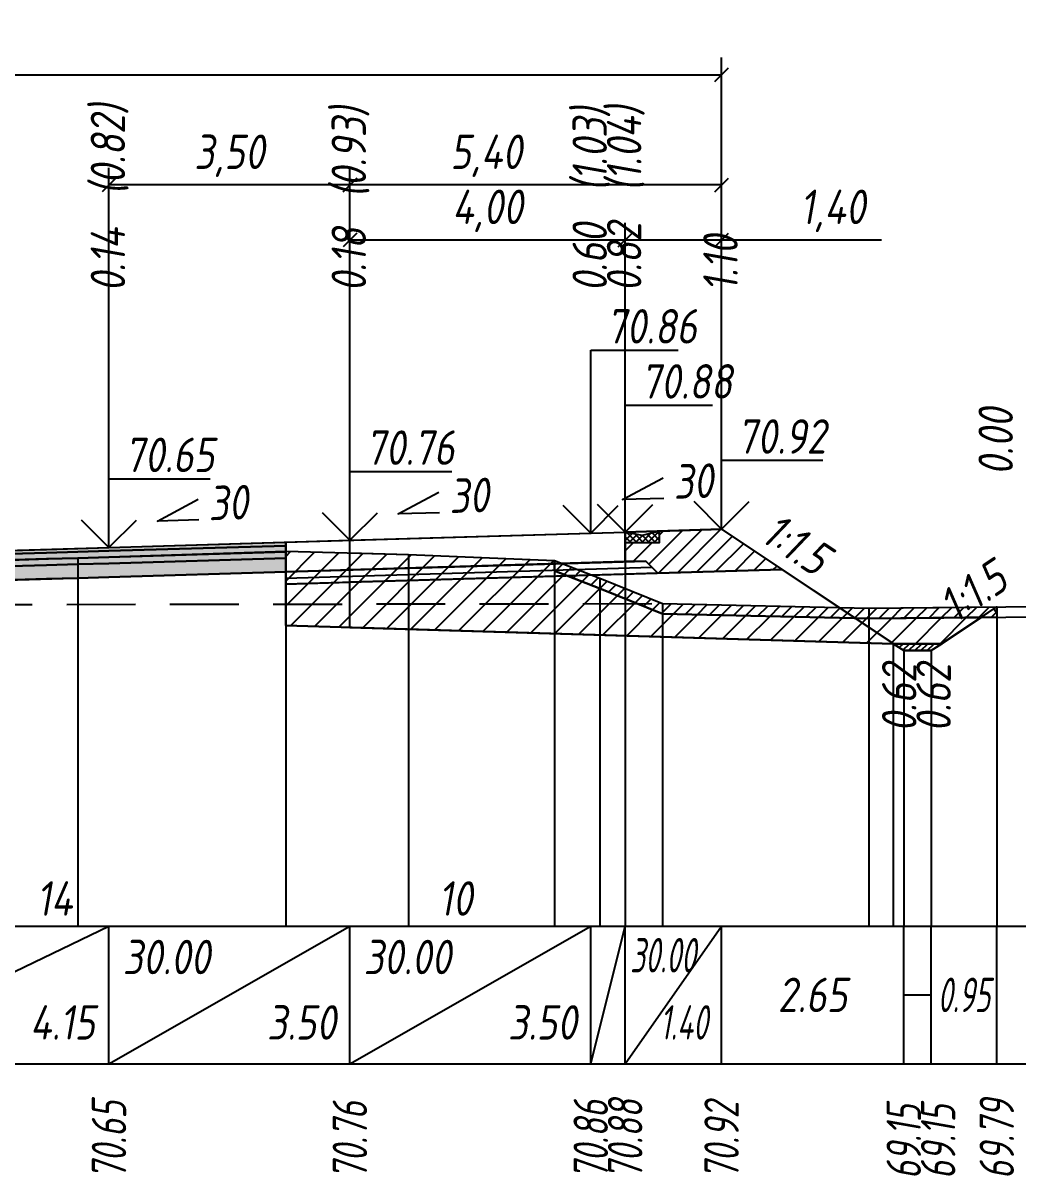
# Model space of a CAD drawing. Extents: x -717 to 1451, y -133302 to 233.
# Drawn here: x 170.5 to 242.8, y -36818.2 to -36734.4 of the extents above; entities that cross this region are included whole.
import ezdxf
from ezdxf.enums import TextEntityAlignment as Align

# ---------------------------------------------------------------- set-up
doc = ezdxf.new("R2010")
doc.units = 0
doc.linetypes.add('штриховая', pattern=[0.75, 0.5, -0.25])
for name, color, linetype in [('Интерполированный поперечник', 2, 'Continuous'), ('Код_514', 1, 'Continuous'), ('Контур_0', 7, 'Continuous'), ('Контур_2521', 7, 'Continuous'), ('Контур_2564', 7, 'Continuous'), ('Контур_2660', 7, 'Continuous'), ('Контур_2665', 7, 'Continuous'), ('Контур_400', 7, 'Continuous'), ('Контур_508', 7, 'Continuous'), ('Контур_512', 7, 'Continuous'), ('Контур_513', 7, 'Continuous'), ('Контур_818', 7, 'Continuous'), ('Красный поперечник', 1, 'Continuous'), ('Объём_2501', 7, 'Continuous'), ('Объём_2564', 7, 'Continuous'), ('Объём_2650', 7, 'Continuous'), ('Объём_2660', 7, 'Continuous'), ('Объём_2661', 7, 'Continuous'), ('Объём_2662', 7, 'Continuous'), ('Объём_2663', 7, 'Continuous'), ('Объём_2664', 7, 'Continuous'), ('Объём_2665', 7, 'Continuous'), ('Объём_2666', 7, 'Continuous'), ('Объём_2667', 7, 'Continuous'), ('Объём_2668', 7, 'Continuous'), ('Объём_2669', 7, 'Continuous'), ('Объём_2675', 7, 'Continuous'), ('Объём_2753', 7, 'Continuous'), ('Откосы', 7, 'Continuous'), ('Отметки покрытия', 7, 'Continuous'), ('Рабочие отметки', 7, 'Continuous'), ('Рабочие отметки доп.', 7, 'Continuous'), ('Слои выравнивания', 7, 'Continuous'), ('Таблица', 7, 'Continuous'), ('Уклоны проезжей части', 7, 'Continuous'), ('Черный поперечник', 3, 'Continuous')]:
    doc.layers.add(name, color=color, linetype=linetype)
for name, color, linetype, true_color in [('Контур_2540', 2, 'Continuous', 0xffff00), ('Контур_2560', 2, 'Continuous', 0xffff00), ('Контур_2561', 7, 'Continuous', 0xff8040), ('Контур_2562', 3, 'Continuous', 0x00ff00), ('Контур_2563', 7, 'Continuous', 0xff8000), ('Контур_2570', 7, 'Continuous', 0x80ff00), ('Контур_2725', 7, 'Continuous', 0x323232), ('Контур_2736', 4, 'Continuous', 0x00ffff), ('Контур_2737', 4, 'Continuous', 0x00ffff), ('Контур_2738', 4, 'Continuous', 0x00ffff), ('Контур_2739', 4, 'Continuous', 0x00ffff), ('Контур_2741', 4, 'Continuous', 0x00ffff), ('Контур_2742', 4, 'Continuous', 0x00ffff), ('Контур_2743', 4, 'Continuous', 0x00ffff), ('Контур_2744', 7, 'Continuous', 0xa4ffff), ('Контур_2745', 7, 'Continuous', 0xa4ffff), ('Контур_2747', 4, 'Continuous', 0x00ffff), ('Контур_2748', 4, 'Continuous', 0x00ffff), ('Контур_2749', 4, 'Continuous', 0x00ffff), ('Контур_2750', 4, 'Continuous', 0x00ffff), ('Контур_2751', 4, 'Continuous', 0x00ffff), ('Контур_2752', 4, 'Continuous', 0x00ffff), ('Контур_2760', 7, 'Continuous', 0x323232), ('Контур_2761', 7, 'Continuous', 0x323232), ('Контур_2762', 7, 'Continuous', 0x323232), ('Контур_2763', 7, 'Continuous', 0x323232), ('Контур_402', 7, 'Continuous', 0xff6464), ('Контур_703', 4, 'Continuous', 0x00ffff), ('Контур_705', 4, 'Continuous', 0x00ffff), ('Контур_707', 4, 'Continuous', 0x00ffff), ('Контур_720', 131, 'Continuous', 0xaaffff), ('Объём_2500', 7, 'Continuous', 0xc0c0c0), ('Объём_2520', 7, 'Continuous', 0x80ffff), ('Объём_2540', 2, 'Continuous', 0xffff00), ('Объём_2560', 2, 'Continuous', 0xffff00), ('Объём_2561', 7, 'Continuous', 0xff8040), ('Объём_2562', 3, 'Continuous', 0x00ff00), ('Объём_2563', 7, 'Continuous', 0xff8000), ('Объём_2570', 7, 'Continuous', 0x80ff00), ('Объём_2600', 7, 'Continuous', 0x808000), ('Объём_2620', 2, 'Continuous', 0xffff00), ('Объём_2746', 2, 'Continuous', 0xffff00)]:
    doc.layers.add(name, color=color, linetype=linetype, true_color=true_color)
doc.styles.get("Standard").update_dxf_attribs({"font": 'txt', "height": 2.5})
doc.styles.add('М', font='romand.shx', dxfattribs={"width": 0.8, "oblique": 10, "height": 2.5})
doc.dimstyles.new('ISO-25', dxfattribs={"dimtxt": 2.5, "dimasz": 2.5, "dimexe": 1.25, "dimexo": 0.625, "dimtad": 1, "dimtxsty": 'Standard', "dimcen": 2.5, "dimadec": 0, "dimazin": 0, "dimtfac": 1, "dimtmove": 0, "dimatfit": 3, "dimfxl": 1, "dimarcsym": 0})

# ---------------------------------------------------------------- blocks, each defined once
blk = doc.blocks.new('_Oblique')
at = {"color": 0, "linetype": 'ByBlock', "lineweight": -2}
blk.add_line((-0.5, -0.5), (0.5, 0.5), dxfattribs=at)
blk = doc.blocks.new('*D857')
at = {"color": 0, "lineweight": -2, "transparency": 16777216}
for p, q in [((214.234, -36770.825), (214.234, -36748.925)), ((221.234, -36770.615), (221.234, -36748.925)), ((214.234, -36750.175), (221.234, -36750.175)), ((221.234, -36750.175), (232.855, -36750.175))]:
    blk.add_line(p, q, dxfattribs=at)
at = {"layer": 'Defpoints', "color": 0, "transparency": 16777216}
for p in [(221.234, -36750.175), (214.234, -36771.45), (221.234, -36771.24)]:
    blk.add_point(p, dxfattribs=at)
at = {"color": 0, "lineweight": -2, "transparency": 16777216, "rotation": 180}
blk.add_blockref('_Oblique', (214.234, -36750.175), dxfattribs=at)
at = {"color": 0, "lineweight": -2, "transparency": 16777216}
blk.add_blockref('_Oblique', (221.234, -36750.175), dxfattribs=at)
at = {"color": 0, "transparency": 16777216, "insert": (229.315, -36748.062), "char_height": 2.5, "width": 8.75, "attachment_point": 5, "style": 'М'}
blk.add_mtext('1,40', dxfattribs=at)
blk = doc.blocks.new('*D859')
at = {"color": 0, "lineweight": -2, "transparency": 16777216}
for p, q in [((194.234, -36771.425), (194.234, -36748.925)), ((214.234, -36770.825), (214.234, -36748.925)), ((194.234, -36750.175), (214.234, -36750.175))]:
    blk.add_line(p, q, dxfattribs=at)
at = {"layer": 'Defpoints', "color": 0, "transparency": 16777216}
for p in [(214.234, -36750.175), (214.234, -36771.45), (194.234, -36772.05)]:
    blk.add_point(p, dxfattribs=at)
at = {"color": 0, "lineweight": -2, "transparency": 16777216, "rotation": 180}
blk.add_blockref('_Oblique', (194.234, -36750.175), dxfattribs=at)
at = {"color": 0, "lineweight": -2, "transparency": 16777216}
blk.add_blockref('_Oblique', (214.234, -36750.175), dxfattribs=at)
at = {"color": 0, "transparency": 16777216, "insert": (204.234, -36748.062), "char_height": 2.5, "width": 9.16667, "attachment_point": 5, "style": 'М'}
blk.add_mtext('4,00', dxfattribs=at)
blk = doc.blocks.new('*D861')
at = {"color": 0, "lineweight": -2, "transparency": 16777216}
for p, q in [((176.734, -36771.95), (176.734, -36744.925)), ((194.234, -36771.425), (194.234, -36744.925)), ((194.234, -36746.175), (176.734, -36746.175))]:
    blk.add_line(p, q, dxfattribs=at)
at = {"layer": 'Defpoints', "color": 0, "transparency": 16777216}
for p in [(176.734, -36746.175), (194.234, -36772.05), (176.734, -36772.575)]:
    blk.add_point(p, dxfattribs=at)
at = {"color": 0, "lineweight": -2, "transparency": 16777216, "rotation": 180}
blk.add_blockref('_Oblique', (176.734, -36746.175), dxfattribs=at)
at = {"color": 0, "lineweight": -2, "transparency": 16777216}
blk.add_blockref('_Oblique', (194.234, -36746.175), dxfattribs=at)
at = {"color": 0, "transparency": 16777216, "insert": (185.484, -36744.062), "char_height": 2.5, "width": 9.58333, "attachment_point": 5, "style": 'М'}
blk.add_mtext('3,50', dxfattribs=at)
blk = doc.blocks.new('*D862')
at = {"color": 0, "lineweight": -2, "transparency": 16777216}
for p, q in [((194.234, -36771.425), (194.234, -36744.925)), ((221.234, -36770.615), (221.234, -36744.925)), ((221.234, -36746.175), (194.234, -36746.175))]:
    blk.add_line(p, q, dxfattribs=at)
at = {"layer": 'Defpoints', "color": 0, "transparency": 16777216}
for p in [(194.234, -36746.175), (221.234, -36771.24), (194.234, -36772.05)]:
    blk.add_point(p, dxfattribs=at)
at = {"color": 0, "lineweight": -2, "transparency": 16777216, "rotation": 180}
blk.add_blockref('_Oblique', (194.234, -36746.175), dxfattribs=at)
at = {"color": 0, "lineweight": -2, "transparency": 16777216}
blk.add_blockref('_Oblique', (221.234, -36746.175), dxfattribs=at)
at = {"color": 0, "transparency": 16777216, "insert": (204.136, -36744.062), "char_height": 2.5, "width": 9.58333, "attachment_point": 5, "style": 'М'}
blk.add_mtext('5,40', dxfattribs=at)
blk = doc.blocks.new('*D864')
at = {"color": 0, "lineweight": -2, "transparency": 16777216}
for p, q in [((108.234, -36774.03), (108.234, -36736.925)), ((221.234, -36770.615), (221.234, -36736.925)), ((108.234, -36738.175), (221.234, -36738.175))]:
    blk.add_line(p, q, dxfattribs=at)
at = {"layer": 'Defpoints', "color": 0, "transparency": 16777216}
for p in [(221.234, -36738.175), (221.234, -36771.24), (108.234, -36774.655)]:
    blk.add_point(p, dxfattribs=at)
at = {"color": 0, "lineweight": -2, "transparency": 16777216, "rotation": 180}
blk.add_blockref('_Oblique', (108.234, -36738.175), dxfattribs=at)
at = {"color": 0, "lineweight": -2, "transparency": 16777216}
blk.add_blockref('_Oblique', (221.234, -36738.175), dxfattribs=at)
at = {"color": 0, "transparency": 16777216, "insert": (164.734, -36736.062), "char_height": 2.5, "width": 12.08333, "attachment_point": 5, "style": 'М'}
blk.add_mtext('22,60', dxfattribs=at)

msp = doc.modelspace()

# ---------------------------------------------------------------- hatches: boundary and pattern name
h = msp.add_hatch()
h.set_pattern_fill('ANSI37', color=256, scale=0.1)
h.set_pattern_definition([(45, (215.484, -36771.63754), (-0.22451, 0.22451), []), (135, (215.484, -36771.63754), (-0.22451, -0.22451), [])])
h.paths.add_polyline_path([(214.234, -36771.388), (214.234, -36772.14), (216.736, -36772.14), (216.734, -36771.313), (215.477, -36771.638)])
at = {"layer": 'Объём_2563'}
h = msp.add_hatch(dxfattribs=at)
h.set_pattern_fill('ANSI31', color=256, scale=0.3)
h.paths.add_polyline_path([(216.608, -36774.366), (215.734, -36773.493), (214.234, -36773.538), (214.234, -36772.14), (216.736, -36772.14), (216.734, -36771.313), (221.234, -36771.178), (225.612, -36774.096)])
at = {"layer": 'Объём_2570'}
h = msp.add_hatch(dxfattribs=at)
h.set_pattern_fill('ANSI31', color=256, scale=0.2)
h.paths.add_polyline_path([(241.226, -36777.578), (231.942, -36777.677), (216.95, -36777.336), (212.391, -36775.485), (209.09, -36774.195), (209.09, -36773.445), (212.391, -36774.735), (216.95, -36776.586), (231.942, -36776.927), (241.226, -36776.828)])
at = {"layer": 'Объём_2600'}
h = msp.add_hatch(dxfattribs=at)
h.set_pattern_fill('ANSI31', color=6, scale=0.4)
h.paths.add_polyline_path([(237.226, -36779.494), (233.709, -36779.494), (189.58, -36778.17), (189.58, -36772.774), (198.484, -36773.023), (209.09, -36773.445), (209.09, -36774.195), (212.391, -36775.485), (216.95, -36777.336), (231.942, -36777.677), (240.083, -36777.59)])
h = msp.add_hatch(dxfattribs=at)
h.set_pattern_fill('HONEY', color=5, scale=0.3)
h.paths.add_polyline_path([(240.083, -36777.59), (241.226, -36776.828), (241.226, -36777.578)])
at = {"layer": 'Объём_2620'}
h = msp.add_hatch(dxfattribs=at)
h.set_pattern_fill('ANSI31', color=2, scale=0.1)
h.paths.add_polyline_path([(233.709, -36779.494), (237.226, -36779.494), (236.468, -36780), (234.468, -36780)])
at = {"layer": 'Слои выравнивания'}
for color, points in [(2, [(155.984, -36773.113), (165.191, -36772.846), (172.196, -36772.644), (174.478, -36772.578), (176.734, -36772.513), (189.58, -36772.127), (189.58, -36772.377), (176.734, -36772.763), (174.478, -36772.828), (172.196, -36772.894), (165.191, -36773.096), (155.984, -36773.363)]), (3, [(155.984, -36773.363), (165.191, -36773.096), (172.196, -36772.894), (174.478, -36772.828), (176.734, -36772.763), (189.58, -36772.377), (189.58, -36772.827), (176.734, -36773.213), (174.478, -36773.278), (172.196, -36773.344), (165.191, -36773.546), (155.984, -36773.813)]), (4, [(155.984, -36773.813), (165.191, -36773.546), (172.196, -36773.344), (174.478, -36773.278), (176.734, -36773.213), (189.58, -36772.827), (189.58, -36773.277), (176.734, -36773.663), (174.478, -36773.728), (172.196, -36773.794), (165.191, -36773.996), (155.984, -36774.263)]), (5, [(155.984, -36774.263), (165.191, -36773.996), (172.196, -36773.794), (174.478, -36773.728), (176.734, -36773.663), (189.58, -36773.277), (189.58, -36774.277), (176.734, -36774.663), (174.478, -36774.728), (172.196, -36774.794), (165.191, -36774.996), (155.984, -36775.263)])]:
    msp.add_hatch(color=color, dxfattribs=at).paths.add_polyline_path(points)

# ---------------------------------------------------------------- linework, layer by layer
msp.add_lwpolyline([(214.234, -36771.388), (214.234, -36772.14), (216.736, -36772.14), (216.734, -36771.313), (215.477, -36771.638), (214.234, -36771.388)])
at = {"layer": 'Интерполированный поперечник', "linetype": 'штриховая', "ltscale": 10, "flags": 128}
msp.add_lwpolyline([(106.162, -36776.721), (216.95, -36776.586)], dxfattribs=at)
at = {"layer": 'Код_514'}
for p, q in [((155.984, -36810), (176.734, -36800)), ((176.734, -36810), (176.734, -36800)), ((176.734, -36810), (194.234, -36800)), ((194.234, -36810), (194.234, -36800)), ((194.234, -36810), (211.734, -36800)), ((211.734, -36810), (211.734, -36800)), ((211.734, -36810), (214.234, -36800)), ((214.234, -36810), (214.234, -36800)), ((214.234, -36810), (221.234, -36800)), ((221.234, -36810), (221.234, -36800)), ((234.468, -36810), (234.468, -36800)), ((236.468, -36810), (236.468, -36800)), ((241.226, -36810), (241.226, -36800)), ((234.468, -36805), (236.468, -36805))]:
    msp.add_line(p, q, dxfattribs=at)
at = {"layer": 'Контур_0', "flags": 128}
for points in [[(189.58, -36772.127), (214.234, -36771.388), (214.234, -36773.538), (189.58, -36774.277), (189.58, -36772.127), (189.58, -36772.127)], [(221.234, -36771.178), (229.784, -36776.877), (229.784, -36776.877), (229.784, -36776.877), (229.784, -36776.877), (229.784, -36776.877), (229.784, -36776.877), (229.784, -36776.877), (229.784, -36776.877), (229.784, -36776.877), (229.784, -36776.877), (229.784, -36776.877), (229.784, -36776.877), (229.784, -36776.877), (229.784, -36776.877), (234.468, -36780)], [(221.234, -36771.178), (229.784, -36776.877), (229.784, -36776.877), (229.784, -36776.877), (229.784, -36776.877), (229.784, -36776.877), (229.784, -36776.877), (229.784, -36776.877), (229.784, -36776.877), (229.784, -36776.877), (229.784, -36776.877), (229.784, -36776.877), (229.784, -36776.877), (229.784, -36776.877), (229.784, -36776.877), (234.468, -36780), (236.468, -36780), (241.226, -36776.828), (241.226, -36776.828), (241.226, -36776.828), (241.226, -36776.828), (241.226, -36776.828), (241.226, -36776.828), (241.226, -36776.828), (241.226, -36776.828), (241.226, -36776.828), (241.226, -36776.828), (241.226, -36776.828), (241.226, -36776.828), (241.226, -36776.828)], [(214.234, -36774.438), (189.58, -36775.177), (189.58, -36774.277), (215.734, -36773.493), (216.608, -36774.366), (214.234, -36774.438), (214.234, -36774.438)], [(214.234, -36773.538), (215.734, -36773.493), (216.608, -36774.366), (225.612, -36774.096)]]:
    msp.add_lwpolyline(points, dxfattribs=at)
at = {"layer": 'Контур_2521', "color": 250, "flags": 128}
msp.add_lwpolyline([(189.58, -36774.727), (216.171, -36773.929)], dxfattribs=at)
at = {"layer": 'Контур_2540', "flags": 128}
msp.add_lwpolyline([(194.234, -36775.038), (225.612, -36774.096), (233.709, -36779.494), (189.58, -36778.17), (189.58, -36775.177), (194.234, -36775.038), (194.234, -36775.038)], dxfattribs=at)
at = {"layer": 'Контур_2560', "flags": 128}
msp.add_lwpolyline([(214.234, -36771.388), (221.234, -36771.178), (221.234, -36771.178), (221.234, -36771.178)], dxfattribs=at)
at = {"layer": 'Контур_2561', "flags": 128}
msp.add_lwpolyline([(214.234, -36771.388), (214.234, -36771.388), (221.234, -36771.178), (221.234, -36771.178), (214.234, -36771.388)], dxfattribs=at)
at = {"layer": 'Контур_2562', "flags": 128}
msp.add_lwpolyline([(221.234, -36771.178), (221.234, -36771.178), (221.234, -36771.178), (221.234, -36771.178), (221.234, -36771.178)], dxfattribs=at)
at = {"layer": 'Контур_2563', "flags": 128}
msp.add_lwpolyline([(216.608, -36774.366), (215.734, -36773.493), (214.234, -36773.538), (214.234, -36771.388), (221.234, -36771.178), (225.612, -36774.096), (216.608, -36774.366), (216.608, -36774.366)], dxfattribs=at)
at = {"layer": 'Контур_2564', "flags": 128}
msp.add_lwpolyline([(214.234, -36771.388), (221.234, -36771.178)], dxfattribs=at)
at = {"layer": 'Контур_2570', "flags": 128}
msp.add_lwpolyline([(80, -36778.032), (86.458, -36777.942), (89.509, -36777.868), (106.162, -36777.471), (106.162, -36777.471), (107.538, -36777.449), (116.12, -36776.735), (116.12, -36775.985), (124.573, -36775.484), (140.291, -36774.668), (149.838, -36774.249), (155.984, -36773.982), (165.191, -36773.582), (174.478, -36773.266), (189.58, -36772.774), (198.484, -36773.023), (209.09, -36773.445), (209.09, -36774.195), (212.391, -36775.485), (216.95, -36777.336), (216.95, -36777.336), (231.942, -36777.677), (244.368, -36777.544), (266.226, -36777.527)], dxfattribs=at)
at = {"layer": 'Контур_2660', "flags": 128}
msp.add_lwpolyline([(189.58, -36778.17), (233.709, -36779.494)], dxfattribs=at)
at = {"layer": 'Контур_2665', "flags": 128}
msp.add_lwpolyline([(221.234, -36771.178), (221.234, -36771.178)], dxfattribs=at)
at = {"layer": 'Контур_2725', "flags": 128}
msp.add_lwpolyline([(140.291, -36775.716), (149.838, -36775.44), (155.984, -36775.263), (165.191, -36774.996), (172.196, -36774.794), (174.478, -36774.728), (176.734, -36774.663), (189.58, -36774.277)], dxfattribs=at)
at = {"layer": 'Контур_2736', "flags": 128}
for points in [[(221.234, -36771.178), (229.784, -36776.877)], [(229.784, -36776.877), (234.468, -36780)]]:
    msp.add_lwpolyline(points, dxfattribs=at)
at = {"layer": 'Контур_2737', "flags": 128}
msp.add_lwpolyline([(229.784, -36776.877), (229.784, -36776.877)], dxfattribs=at)
at = {"layer": 'Контур_2738', "flags": 128}
msp.add_lwpolyline([(229.784, -36776.877), (229.784, -36776.877)], dxfattribs=at)
at = {"layer": 'Контур_2739', "flags": 128}
msp.add_lwpolyline([(229.784, -36776.877), (229.784, -36776.877)], dxfattribs=at)
at = {"layer": 'Контур_2741', "flags": 128}
msp.add_lwpolyline([(241.226, -36776.828), (241.226, -36776.828)], dxfattribs=at)
at = {"layer": 'Контур_2742', "flags": 128}
msp.add_lwpolyline([(241.226, -36776.828), (241.226, -36776.828)], dxfattribs=at)
at = {"layer": 'Контур_2743', "flags": 128}
msp.add_lwpolyline([(241.226, -36776.828), (241.226, -36776.828)], dxfattribs=at)
at = {"layer": 'Контур_2744', "flags": 128}
msp.add_lwpolyline([(241.226, -36776.828), (241.226, -36776.828)], dxfattribs=at)
msp.add_lwpolyline([(241.226, -36776.828), (241.226, -36776.828)], dxfattribs=at)
msp.add_lwpolyline([(241.226, -36776.828), (241.226, -36776.828)], dxfattribs=at)
msp.add_lwpolyline([(241.226, -36776.828), (241.226, -36776.828)], dxfattribs=at)
msp.add_lwpolyline([(241.226, -36776.828), (241.226, -36776.828)], dxfattribs=at)
msp.add_lwpolyline([(241.226, -36776.828), (241.226, -36776.828)], dxfattribs=at)
at = {"layer": 'Контур_2745', "flags": 128}
msp.add_lwpolyline([(229.784, -36776.877), (229.784, -36776.877)], dxfattribs=at)
msp.add_lwpolyline([(229.784, -36776.877), (229.784, -36776.877)], dxfattribs=at)
msp.add_lwpolyline([(229.784, -36776.877), (229.784, -36776.877)], dxfattribs=at)
msp.add_lwpolyline([(229.784, -36776.877), (229.784, -36776.877)], dxfattribs=at)
msp.add_lwpolyline([(229.784, -36776.877), (229.784, -36776.877)], dxfattribs=at)
msp.add_lwpolyline([(229.784, -36776.877), (229.784, -36776.877)], dxfattribs=at)
at = {"layer": 'Контур_2747', "flags": 128}
msp.add_lwpolyline([(229.784, -36776.877), (229.784, -36776.877)], dxfattribs=at)
at = {"layer": 'Контур_2748', "flags": 128}
msp.add_lwpolyline([(229.784, -36776.877), (229.784, -36776.877)], dxfattribs=at)
at = {"layer": 'Контур_2749', "flags": 128}
msp.add_lwpolyline([(229.784, -36776.877), (229.784, -36776.877)], dxfattribs=at)
at = {"layer": 'Контур_2750', "flags": 128}
msp.add_lwpolyline([(241.226, -36776.828), (241.226, -36776.828)], dxfattribs=at)
at = {"layer": 'Контур_2751', "flags": 128}
msp.add_lwpolyline([(241.226, -36776.828), (241.226, -36776.828)], dxfattribs=at)
at = {"layer": 'Контур_2752', "flags": 128}
msp.add_lwpolyline([(241.226, -36776.828), (241.226, -36776.828)], dxfattribs=at)
at = {"layer": 'Контур_2760', "flags": 128}
msp.add_lwpolyline([(140.291, -36773.566), (149.838, -36773.29), (155.984, -36773.113), (165.191, -36772.846), (172.196, -36772.644), (174.478, -36772.578), (176.734, -36772.513), (189.58, -36772.127)], dxfattribs=at)
at = {"layer": 'Контур_2761', "flags": 128}
msp.add_lwpolyline([(140.291, -36773.816), (149.838, -36773.54), (155.984, -36773.363), (165.191, -36773.096), (172.196, -36772.894), (174.478, -36772.828), (176.734, -36772.763), (189.58, -36772.377)], dxfattribs=at)
at = {"layer": 'Контур_2762', "flags": 128}
msp.add_lwpolyline([(140.291, -36774.266), (149.838, -36773.99), (155.984, -36773.813), (165.191, -36773.546), (172.196, -36773.344), (174.478, -36773.278), (176.734, -36773.213), (189.58, -36772.827)], dxfattribs=at)
at = {"layer": 'Контур_2763', "flags": 128}
msp.add_lwpolyline([(140.291, -36774.716), (149.838, -36774.44), (155.984, -36774.263), (165.191, -36773.996), (172.196, -36773.794), (174.478, -36773.728), (176.734, -36773.663), (189.58, -36773.277)], dxfattribs=at)
at = {"layer": 'Контур_400', "flags": 128}
msp.add_lwpolyline([(155.984, -36773.113), (176.734, -36772.513), (194.234, -36771.988), (194.234, -36771.988), (194.234, -36771.988), (194.234, -36771.988), (211.734, -36771.463), (211.734, -36771.463), (214.234, -36771.388)], dxfattribs=at)
at = {"layer": 'Контур_402', "flags": 128}
msp.add_lwpolyline([(105, -36778.692), (140.291, -36777.633), (140.291, -36775.716), (155.984, -36775.263), (176.734, -36774.663), (189.58, -36774.277), (189.58, -36778.17), (233.709, -36779.494)], dxfattribs=at)
at = {"layer": 'Контур_508', "flags": 128}
msp.add_lwpolyline([(105, -36778.692), (140.291, -36777.633), (140.291, -36775.716), (155.984, -36775.263), (176.734, -36774.663), (189.58, -36774.277), (189.58, -36778.17), (233.709, -36779.494), (234.468, -36780), (236.468, -36780), (241.226, -36776.828)], dxfattribs=at)
at = {"layer": 'Контур_512', "flags": 128}
msp.add_lwpolyline([(189.58, -36778.17), (233.709, -36779.494), (234.468, -36780), (236.468, -36780), (241.226, -36776.828)], dxfattribs=at)
at = {"layer": 'Контур_513', "flags": 128}
msp.add_lwpolyline([(105, -36778.692), (140.291, -36777.633), (140.291, -36775.716), (155.984, -36775.263), (176.734, -36774.663), (189.58, -36774.277), (189.58, -36778.17), (233.709, -36779.494), (234.468, -36780), (236.468, -36780), (241.226, -36776.828)], dxfattribs=at)
at = {"layer": 'Контур_703', "flags": 128}
msp.add_lwpolyline([(221.234, -36771.178), (229.784, -36776.877)], dxfattribs=at)
at = {"layer": 'Контур_705', "flags": 128}
msp.add_lwpolyline([(229.784, -36776.877), (229.784, -36776.877)], dxfattribs=at)
at = {"layer": 'Контур_707', "flags": 128}
msp.add_lwpolyline([(236.468, -36780), (241.226, -36776.828)], dxfattribs=at)
at = {"layer": 'Контур_720', "flags": 128}
msp.add_lwpolyline([(234.468, -36780), (236.468, -36780)], dxfattribs=at)
at = {"layer": 'Контур_818', "flags": 128}
msp.add_lwpolyline([(105, -36777.499), (106.162, -36777.471), (106.162, -36777.471), (107.538, -36777.449), (116.12, -36776.735), (116.12, -36775.985), (124.573, -36775.484), (140.291, -36774.668), (149.838, -36774.249), (155.984, -36773.982), (165.191, -36773.582), (174.478, -36773.266), (189.58, -36772.774), (198.484, -36773.023), (209.09, -36773.445), (209.09, -36774.195), (212.391, -36775.485), (216.95, -36777.336), (216.95, -36777.336), (231.942, -36777.677), (241.226, -36777.578)], dxfattribs=at)
at = {"layer": 'Красный поперечник'}
for p, q in [((194.234, -36771.988), (211.734, -36771.463)), ((211.734, -36771.463), (214.234, -36771.388)), ((214.234, -36771.388), (221.234, -36771.178)), ((221.234, -36771.178), (234.468, -36780)), ((176.734, -36772.513), (194.234, -36771.988)), ((155.984, -36773.113), (176.734, -36772.513)), ((236.468, -36780), (241.226, -36776.828)), ((241.226, -36776.828), (241.226, -36800)), ((189.58, -36778.17), (189.58, -36800)), ((233.709, -36779.494), (233.709, -36800)), ((234.468, -36780), (234.468, -36800)), ((234.468, -36780), (236.468, -36780)), ((236.468, -36780), (236.468, -36800))]:
    msp.add_line(p, q, dxfattribs=at)
at = {"layer": 'Объём_2500', "flags": 128}
for points in [[(189.58, -36772.127), (214.234, -36771.388), (214.234, -36773.538), (189.58, -36774.277), (189.58, -36772.127), (189.58, -36772.127)], [(194.234, -36771.988), (214.234, -36771.388), (214.234, -36773.538), (194.234, -36774.138), (194.234, -36771.988)]]:
    msp.add_lwpolyline(points, dxfattribs=at)
at = {"layer": 'Объём_2501', "flags": 128}
for points in [[(155.984, -36773.113), (176.734, -36772.513), (194.234, -36771.988), (194.234, -36771.988), (194.234, -36771.988), (194.234, -36771.988), (211.734, -36771.463), (211.734, -36771.463), (214.234, -36771.388)], [(194.234, -36771.988), (211.734, -36771.463), (211.734, -36771.463), (214.234, -36771.388)]]:
    msp.add_lwpolyline(points, dxfattribs=at)
at = {"layer": 'Объём_2520', "color": 250, "flags": 128}
for points in [[(214.234, -36774.438), (189.58, -36775.177), (189.58, -36774.277), (215.734, -36773.493), (216.608, -36774.366), (214.234, -36774.438), (214.234, -36774.438)], [(194.234, -36774.138), (215.734, -36773.493), (216.608, -36774.366), (214.234, -36774.438), (214.234, -36774.438), (214.234, -36774.438), (194.234, -36775.038), (194.234, -36774.138)]]:
    msp.add_lwpolyline(points, dxfattribs=at)
at = {"layer": 'Объём_2540', "flags": 128}
for points in [[(194.234, -36775.038), (225.612, -36774.096), (233.709, -36779.494), (189.58, -36778.17), (189.58, -36775.177), (194.234, -36775.038), (194.234, -36775.038)], [(194.234, -36775.038), (225.612, -36774.096), (233.709, -36779.494), (194.234, -36778.31), (194.234, -36775.038)]]:
    msp.add_lwpolyline(points, dxfattribs=at)
at = {"layer": 'Объём_2560', "flags": 128}
msp.add_lwpolyline([(214.234, -36771.388), (221.234, -36771.178), (221.234, -36771.178), (221.234, -36771.178)], dxfattribs=at)
msp.add_lwpolyline([(214.234, -36771.388), (221.234, -36771.178), (221.234, -36771.178), (221.234, -36771.178)], dxfattribs=at)
at = {"layer": 'Объём_2561', "flags": 128}
msp.add_lwpolyline([(214.234, -36771.388), (214.234, -36771.388), (221.234, -36771.178), (221.234, -36771.178), (214.234, -36771.388)], dxfattribs=at)
msp.add_lwpolyline([(214.234, -36771.388), (214.234, -36771.388), (221.234, -36771.178), (221.234, -36771.178), (214.234, -36771.388)], dxfattribs=at)
at = {"layer": 'Объём_2562', "flags": 128}
msp.add_lwpolyline([(221.234, -36771.178), (221.234, -36771.178), (221.234, -36771.178), (221.234, -36771.178), (221.234, -36771.178)], dxfattribs=at)
msp.add_lwpolyline([(221.234, -36771.178), (221.234, -36771.178), (221.234, -36771.178), (221.234, -36771.178), (221.234, -36771.178)], dxfattribs=at)
at = {"layer": 'Объём_2563', "color": 250, "flags": 128}
for points in [[(216.608, -36774.366), (215.734, -36773.493), (214.234, -36773.538), (214.234, -36771.388), (221.234, -36771.178), (225.612, -36774.096), (216.608, -36774.366), (216.608, -36774.366)], [(216.608, -36774.366), (215.734, -36773.493), (214.234, -36773.538), (214.234, -36772.14), (216.736, -36772.14), (216.734, -36771.313), (221.234, -36771.178), (225.612, -36774.096), (216.608, -36774.366), (216.608, -36774.366)]]:
    msp.add_lwpolyline(points, dxfattribs=at)
at = {"layer": 'Объём_2564', "flags": 128}
msp.add_lwpolyline([(214.234, -36771.388), (221.234, -36771.178)], dxfattribs=at)
msp.add_lwpolyline([(214.234, -36771.388), (221.234, -36771.178)], dxfattribs=at)
at = {"layer": 'Объём_2570', "flags": 128}
msp.add_lwpolyline([(241.226, -36777.578), (231.942, -36777.677), (216.95, -36777.336), (212.391, -36775.485), (209.09, -36774.195), (209.09, -36773.445), (212.391, -36774.735), (216.95, -36776.586), (231.942, -36776.927), (241.226, -36776.828), (241.226, -36777.578), (241.226, -36777.578)], dxfattribs=at)
msp.add_lwpolyline([(241.226, -36777.578), (231.942, -36777.677), (216.95, -36777.336), (212.391, -36775.485), (209.09, -36774.195), (209.09, -36773.445), (212.391, -36774.735), (216.95, -36776.586), (231.942, -36776.927), (241.226, -36776.828), (241.226, -36777.578), (241.226, -36777.578)], dxfattribs=at)
at = {"layer": 'Объём_2600', "color": 5, "flags": 128}
msp.add_lwpolyline([(240.083, -36777.59), (241.226, -36776.828), (241.226, -36777.578), (240.083, -36777.59), (240.083, -36777.59)], dxfattribs=at)
msp.add_lwpolyline([(240.083, -36777.59), (241.226, -36776.828), (241.226, -36777.578), (240.083, -36777.59), (240.083, -36777.59)], dxfattribs=at)
at = {"layer": 'Объём_2620', "flags": 128}
msp.add_lwpolyline([(233.709, -36779.494), (237.226, -36779.494), (236.468, -36780), (234.468, -36780), (233.709, -36779.494), (233.709, -36779.494)], dxfattribs=at)
msp.add_lwpolyline([(233.709, -36779.494), (237.226, -36779.494), (236.468, -36780), (234.468, -36780), (233.709, -36779.494), (233.709, -36779.494)], dxfattribs=at)
at = {"layer": 'Объём_2650', "color": 6, "flags": 128}
msp.add_lwpolyline([(237.226, -36779.494), (233.709, -36779.494), (189.58, -36778.17), (189.58, -36772.774), (198.484, -36773.023), (209.09, -36773.445), (209.09, -36774.195), (212.391, -36775.485), (216.95, -36777.336), (231.942, -36777.677), (240.083, -36777.59), (237.226, -36779.494), (237.226, -36779.494)], dxfattribs=at)
at = {"layer": 'Объём_2660', "flags": 128}
for points in [[(189.58, -36778.17), (233.709, -36779.494)], [(194.234, -36778.31), (233.709, -36779.494)]]:
    msp.add_lwpolyline(points, dxfattribs=at)
at = {"layer": 'Объём_2661', "flags": 128}
msp.add_lwpolyline([(221.234, -36771.178), (229.784, -36776.877), (233.709, -36779.494)], dxfattribs=at)
msp.add_lwpolyline([(221.234, -36771.178), (229.784, -36776.877), (233.709, -36779.494)], dxfattribs=at)
at = {"layer": 'Объём_2662', "flags": 128}
msp.add_lwpolyline([(237.226, -36779.494), (241.226, -36776.828)], dxfattribs=at)
msp.add_lwpolyline([(237.226, -36779.494), (241.226, -36776.828)], dxfattribs=at)
at = {"layer": 'Объём_2663', "flags": 128}
for points in [[(233.709, -36779.494), (234.468, -36780)], [(233.709, -36779.494), (234.468, -36780)], [(236.468, -36780), (237.226, -36779.494)], [(236.468, -36780), (237.226, -36779.494)]]:
    msp.add_lwpolyline(points, dxfattribs=at)
at = {"layer": 'Объём_2664', "flags": 128}
msp.add_lwpolyline([(234.468, -36780), (236.468, -36780)], dxfattribs=at)
msp.add_lwpolyline([(234.468, -36780), (236.468, -36780)], dxfattribs=at)
at = {"layer": 'Объём_2665', "flags": 128}
msp.add_lwpolyline([(221.234, -36771.178), (221.234, -36771.178)], dxfattribs=at)
msp.add_lwpolyline([(221.234, -36771.178), (221.234, -36771.178)], dxfattribs=at)
at = {"layer": 'Объём_2666', "flags": 128}
for points in [[(221.234, -36771.178), (229.784, -36776.877)], [(221.234, -36771.178), (229.784, -36776.877)], [(229.784, -36776.877), (233.709, -36779.494)], [(229.784, -36776.877), (233.709, -36779.494)]]:
    msp.add_lwpolyline(points, dxfattribs=at)
at = {"layer": 'Объём_2667', "flags": 128}
for points in [[(229.784, -36776.877), (229.784, -36776.877)], [(229.784, -36776.877), (229.784, -36776.877)], [(241.226, -36776.828), (241.226, -36776.828)], [(241.226, -36776.828), (241.226, -36776.828)]]:
    msp.add_lwpolyline(points, dxfattribs=at)
at = {"layer": 'Объём_2668', "flags": 128}
for points in [[(229.784, -36776.877), (229.784, -36776.877)], [(229.784, -36776.877), (229.784, -36776.877)], [(241.226, -36776.828), (241.226, -36776.828)], [(241.226, -36776.828), (241.226, -36776.828)]]:
    msp.add_lwpolyline(points, dxfattribs=at)
at = {"layer": 'Объём_2669', "flags": 128}
for points in [[(229.784, -36776.877), (229.784, -36776.877)], [(229.784, -36776.877), (229.784, -36776.877)], [(241.226, -36776.828), (241.226, -36776.828)], [(241.226, -36776.828), (241.226, -36776.828)]]:
    msp.add_lwpolyline(points, dxfattribs=at)
at = {"layer": 'Объём_2675', "flags": 128}
for points in [[(229.784, -36776.877), (229.784, -36776.877)], [(229.784, -36776.877), (229.784, -36776.877)], [(229.784, -36776.877), (229.784, -36776.877)], [(229.784, -36776.877), (229.784, -36776.877)], [(229.784, -36776.877), (229.784, -36776.877)], [(229.784, -36776.877), (229.784, -36776.877)], [(229.784, -36776.877), (229.784, -36776.877)], [(229.784, -36776.877), (229.784, -36776.877)], [(229.784, -36776.877), (229.784, -36776.877)], [(229.784, -36776.877), (229.784, -36776.877)], [(229.784, -36776.877), (229.784, -36776.877)], [(229.784, -36776.877), (229.784, -36776.877)], [(241.226, -36776.828), (241.226, -36776.828)], [(241.226, -36776.828), (241.226, -36776.828)], [(241.226, -36776.828), (241.226, -36776.828)], [(241.226, -36776.828), (241.226, -36776.828)], [(241.226, -36776.828), (241.226, -36776.828)], [(241.226, -36776.828), (241.226, -36776.828)], [(241.226, -36776.828), (241.226, -36776.828)], [(241.226, -36776.828), (241.226, -36776.828)], [(241.226, -36776.828), (241.226, -36776.828)], [(241.226, -36776.828), (241.226, -36776.828)], [(241.226, -36776.828), (241.226, -36776.828)], [(241.226, -36776.828), (241.226, -36776.828)]]:
    msp.add_lwpolyline(points, dxfattribs=at)
at = {"layer": 'Объём_2746', "flags": 128}
for points in [[(233.709, -36779.494), (189.58, -36778.17), (189.58, -36772.774), (198.484, -36773.023), (209.09, -36773.445), (209.09, -36774.195), (212.391, -36775.485), (216.95, -36777.336), (230.949, -36777.654), (233.709, -36779.494), (233.709, -36779.494)], [(194.234, -36772.904), (198.484, -36773.023), (209.09, -36773.445), (209.09, -36774.195), (212.391, -36775.485), (216.95, -36777.336), (230.949, -36777.654), (233.709, -36779.494), (233.709, -36779.494), (233.709, -36779.494), (194.234, -36778.31), (194.234, -36772.904)]]:
    msp.add_lwpolyline(points, dxfattribs=at)
at = {"layer": 'Объём_2753', "flags": 128}
msp.add_lwpolyline([(189.58, -36772.127), (189.58, -36772.127)], dxfattribs=at)
at = {"layer": 'Откосы', "color": 1, "flags": 128}
for points in [[(217.037, -36768.943), (214.038, -36769.033), (216.992, -36767.444)], [(183.249, -36770.507), (180.25, -36770.597), (183.204, -36769.008)], [(200.749, -36769.982), (197.75, -36770.072), (200.704, -36768.483)]]:
    msp.add_lwpolyline(points, dxfattribs=at)
at = {"layer": 'Отметки покрытия', "color": 1}
for p, q in [((211.734, -36771.463), (211.734, -36758.178)), ((211.734, -36758.178), (218.084, -36758.178)), ((214.234, -36771.388), (214.234, -36762.178)), ((214.234, -36762.178), (220.584, -36762.178)), ((221.234, -36771.178), (221.234, -36766.178)), ((221.234, -36766.178), (228.584, -36766.178)), ((194.234, -36771.988), (194.234, -36766.988)), ((194.234, -36766.988), (201.634, -36766.988)), ((176.734, -36772.513), (176.734, -36767.513)), ((176.734, -36767.513), (184.084, -36767.513)), ((211.734, -36771.463), (209.734, -36769.463)), ((211.734, -36771.463), (213.734, -36769.463)), ((214.234, -36771.388), (212.234, -36769.388)), ((214.234, -36771.388), (216.234, -36769.388)), ((221.234, -36771.178), (219.234, -36769.178)), ((221.234, -36771.178), (223.234, -36769.178)), ((176.734, -36772.513), (174.734, -36770.513)), ((176.734, -36772.513), (178.734, -36770.513)), ((194.234, -36771.988), (192.234, -36769.988)), ((194.234, -36771.988), (196.234, -36769.988))]:
    msp.add_line(p, q, dxfattribs=at)
at = {"layer": 'Слои выравнивания'}
for p, q in [((214.234, -36771.388), (214.234, -36800)), ((189.58, -36772.127), (189.58, -36800))]:
    msp.add_line(p, q, dxfattribs=at)
at = {"layer": 'Слои выравнивания', "color": 2, "flags": 128}
msp.add_lwpolyline([(155.984, -36773.113), (165.191, -36772.846), (172.196, -36772.644), (174.478, -36772.578), (176.734, -36772.513), (189.58, -36772.127), (189.58, -36772.377), (176.734, -36772.763), (174.478, -36772.828), (172.196, -36772.894), (165.191, -36773.096), (155.984, -36773.363)], close=True, dxfattribs=at)
at = {"layer": 'Слои выравнивания', "color": 3, "flags": 128}
msp.add_lwpolyline([(155.984, -36773.363), (165.191, -36773.096), (172.196, -36772.894), (174.478, -36772.828), (176.734, -36772.763), (189.58, -36772.377), (189.58, -36772.827), (176.734, -36773.213), (174.478, -36773.278), (172.196, -36773.344), (165.191, -36773.546), (155.984, -36773.813)], close=True, dxfattribs=at)
at = {"layer": 'Слои выравнивания', "color": 4, "flags": 128}
msp.add_lwpolyline([(155.984, -36773.813), (165.191, -36773.546), (172.196, -36773.344), (174.478, -36773.278), (176.734, -36773.213), (189.58, -36772.827), (189.58, -36773.277), (176.734, -36773.663), (174.478, -36773.728), (172.196, -36773.794), (165.191, -36773.996), (155.984, -36774.263)], close=True, dxfattribs=at)
at = {"layer": 'Слои выравнивания', "color": 5, "flags": 128}
msp.add_lwpolyline([(155.984, -36774.263), (165.191, -36773.996), (172.196, -36773.794), (174.478, -36773.728), (176.734, -36773.663), (189.58, -36773.277), (189.58, -36774.277), (176.734, -36774.663), (174.478, -36774.728), (172.196, -36774.794), (165.191, -36774.996), (155.984, -36775.263)], close=True, dxfattribs=at)
at = {"layer": 'Таблица'}
for p, q in [((80, -36800), (266.226, -36800)), ((80, -36810), (266.226, -36810))]:
    msp.add_line(p, q, dxfattribs=at)
at = {"layer": 'Черный поперечник', "color": 7}
for p, q in [((189.58, -36772.774), (189.58, -36800)), ((198.484, -36773.023), (198.484, -36800)), ((174.478, -36773.266), (174.478, -36800)), ((209.09, -36773.445), (209.09, -36800)), ((212.391, -36774.735), (212.391, -36800)), ((216.95, -36776.586), (216.95, -36800)), ((231.942, -36776.927), (231.942, -36800))]:
    msp.add_line(p, q, dxfattribs=at)
at = {"layer": 'Черный поперечник', "flags": 128}
msp.add_lwpolyline([(80, -36777.282), (86.458, -36777.192), (89.509, -36777.118), (106.162, -36776.721), (107.538, -36776.699), (116.12, -36775.985), (124.573, -36775.484), (140.291, -36774.668), (149.838, -36774.249), (155.984, -36773.982), (165.191, -36773.582), (174.478, -36773.266), (189.58, -36772.774), (198.484, -36773.023), (209.09, -36773.445), (212.391, -36774.735), (216.95, -36776.586), (231.942, -36776.927), (244.368, -36776.794), (266.226, -36776.777)], dxfattribs=at)

# ---------------------------------------------------------------- texts
at = {"layer": 'Код_514', "style": 'М', "oblique": 10}
for width, p in [(0.6, (214.587, -36800.871)), (0.8, (177.734, -36801)), (0.8, (195.234, -36801))]:
    msp.add_text('30.00', height=2.5, dxfattribs=dict(at, width=width)).set_placement(p, align=Align.TOP_LEFT)
for s, width, p in [('2.65', 0.8, (227.851, -36805)), ('0.95', 0.6, (238.847, -36805))]:
    msp.add_text(s, height=2.5, dxfattribs=dict(at, width=width)).set_placement(p, align=Align.MIDDLE_CENTER)
for s, width, p in [('4.15', 0.8, (175.734, -36809)), ('3.50', 0.8, (193.234, -36809)), ('3.50', 0.8, (210.734, -36809)), ('1.40', 0.6, (220.234, -36809))]:
    msp.add_text(s, height=2.5, dxfattribs=dict(at, width=width)).set_placement(p, align=Align.BOTTOM_RIGHT)
at = {"layer": 'Код_514', "style": 'М', "oblique": 10, "width": 0.7}
for s, p in [('70.65', (176.734, -36818.382)), ('70.86', (211.734, -36818.382)), ('70.88', (214.234, -36818.382)), ('70.92', (221.234, -36818.382)), ('69.79', (241.226, -36818.382)), ('70.76', (194.234, -36818.382)), ('69.15', (234.468, -36818.382)), ('69.15', (236.968, -36818.382))]:
    msp.add_text(s, height=2.5, rotation=90, dxfattribs=at).set_placement(p, align=Align.MIDDLE_LEFT)
at = {"layer": 'Отметки покрытия', "color": 1, "style": 'М', "oblique": 10, "width": 0.8}
for s, p in [('70.86', (212.875, -36758.446)), ('70.88', (215.375, -36762.446)), ('70.92', (222.375, -36766.446)), ('70.76', (195.375, -36767.256)), ('70.65', (177.875, -36767.781))]:
    msp.add_text(s, height=2.5, dxfattribs=at).set_placement(p, align=Align.BOTTOM_LEFT)
at = {"layer": 'Рабочие отметки', "color": 1, "style": 'М', "oblique": 10, "width": 0.8}
for s, p in [('0.60', (211.656, -36753.928)), ('0.82', (214.156, -36753.928)), ('0.14', (176.656, -36753.928)), ('0.18', (194.156, -36753.928)), ('1.10', (221.156, -36753.928)), ('0.00', (241.148, -36767.259))]:
    msp.add_text(s, height=2.5, rotation=90, dxfattribs=at).set_placement(p, align=Align.MIDDLE_LEFT)
for p in [(234.14, -36780.931), (236.64, -36780.931)]:
    msp.add_text('0.62', height=2.5, rotation=90, dxfattribs=at).set_placement(p, align=Align.MIDDLE_RIGHT)
at = {"layer": 'Рабочие отметки доп.', "color": 1, "style": 'М', "oblique": 10, "width": 0.8}
for s, p in [('(0.82)', (176.656, -36746.878)), ('(0.93)', (194.156, -36747.078)), ('(1.03)', (211.656, -36746.628)), ('(1.04)', (214.156, -36746.628))]:
    msp.add_text(s, height=2.5, rotation=90, dxfattribs=at).set_placement(p, align=Align.MIDDLE_LEFT)
at = {"layer": 'Слои выравнивания', "style": 'М', "oblique": 10, "width": 0.8}
for s, p in [('14', (172.782, -36800)), ('10', (201.907, -36800))]:
    msp.add_text(s, height=2.5, dxfattribs=at).set_placement(p, align=Align.BOTTOM_CENTER)
at = {"layer": 'Уклоны проезжей части', "color": 1, "style": 'М', "oblique": 10, "width": 0.8}
for s, rotation, p in [('30', 1.71836, (219.242, -36769.687)), ('30', 1.71836, (185.454, -36771.25)), ('30', 1.71836, (202.954, -36770.725)), ('1:1.5', 326.30994, (225.574, -36773.948)), ('1:1.5', 33.69007, (240.639, -36777.339))]:
    msp.add_text(s, height=2.5, rotation=rotation, dxfattribs=at).set_placement(p, align=Align.BOTTOM_CENTER)

# ---------------------------------------------------------------- dimensions: what is measured, and where the dimension line sits
at = {"color": 5}
for base, p1, p2, picture, middle in [((221.234, -36738.175), (108.234, -36774.655), (221.234, -36771.24), '*D864', (164.734, -36736.062)), ((214.234, -36750.175), (194.234, -36772.05), (214.234, -36771.45), '*D859', (204.234, -36748.062))]:
    dim = msp.add_linear_dim(base=base, p1=p1, p2=p2, angle=180, dimstyle='ISO-25', override={"dimasz": 1, "dimlfac": 0.2, "dimzin": 0, "dimtxsty": 'М', "dimblk1": 'Oblique', "dimblk2": 'Oblique', "dimsah": 1}, dxfattribs=at)
    dim.commit()
    dim.dimension.update_dxf_attribs({"geometry": picture, "text_midpoint": middle})
dim = msp.add_linear_dim(base=(176.734, -36746.175), p1=(194.234, -36772.05), p2=(176.734, -36772.575), dimstyle='ISO-25', override={"dimasz": 1, "dimlfac": 0.2, "dimzin": 0, "dimtxsty": 'М', "dimblk1": 'Oblique', "dimblk2": 'Oblique', "dimsah": 1}, dxfattribs=at)
dim.commit()
dim.dimension.update_dxf_attribs({"geometry": '*D861', "text_midpoint": (185.484, -36744.062)})
dim = msp.add_linear_dim(base=(194.234, -36746.175), p1=(221.234, -36771.24), p2=(194.234, -36772.05), dimstyle='ISO-25', override={"dimasz": 1, "dimlfac": 0.2, "dimzin": 0, "dimtxsty": 'М', "dimblk1": 'Oblique', "dimblk2": 'Oblique', "dimsah": 1}, dxfattribs=at)
dim.commit()
dim.dimension.update_dxf_attribs({"geometry": '*D862', "text_midpoint": (204.136, -36746.175), "dimtype": 160})
dim = msp.add_linear_dim(base=(221.234, -36750.175), p1=(214.234, -36771.45), p2=(221.234, -36771.24), angle=180, dimstyle='ISO-25', override={"dimasz": 1, "dimlfac": 0.2, "dimzin": 0, "dimtxsty": 'М', "dimblk1": 'Oblique', "dimblk2": 'Oblique', "dimsah": 1}, dxfattribs=at)
dim.commit()
dim.dimension.update_dxf_attribs({"geometry": '*D857', "text_midpoint": (229.315, -36750.175), "dimtype": 160})

doc.saveas('drawing.dxf')
